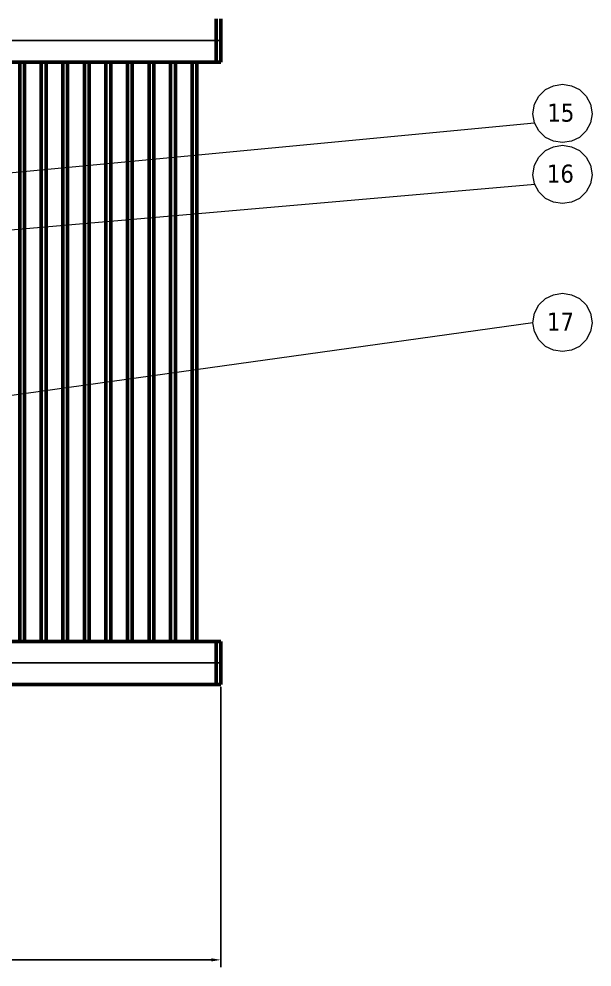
# Model space of a CAD drawing. Header units: millimetres. Extents: x 3151 to 13728, y 2378 to 9705.
# Drawn here: x 9710 to 10906, y 6109 to 8090 of the extents above; entities that cross this region are included whole.
import ezdxf

# ---------------------------------------------------------------- set-up
doc = ezdxf.new("R2010")
doc.units = ezdxf.units.MM
doc.linetypes.add('CENTER', pattern=[50.8, 31.75, -6.35, 6.35, -6.35])
for name, color, linetype, lineweight in [('1', 4, 'Continuous', 53), ('标注、文本', 3, 'Continuous', 18), ('铁心', 3, 'Continuous', 0)]:
    doc.layers.add(name, color=color, linetype=linetype, lineweight=lineweight)
doc.layers.add('3中心线层', color=1, linetype='CENTER')
doc.styles.get("Standard").update_dxf_attribs({"font": 'arial.ttf'})
doc.styles.add('Tahoma$001', font='tahoma.ttf', dxfattribs={"height": 2.159784})
doc.dimstyles.new('1-15', dxfattribs={"dimscale": 10, "dimtxt": 3.5, "dimasz": 2, "dimexe": 1.5, "dimexo": 0.5, "dimgap": 0.5, "dimtad": 1, "dimtoh": 1, "dimdec": 1, "dimdsep": 46, "dimtxsty": 'Standard', "dimcen": 2.5, "dimclrd": 3, "dimclre": 3, "dimclrt": 3, "dimadec": 0, "dimazin": 2, "dimtfac": 1, "dimtdec": 1, "dimtmove": 0, "dimatfit": 2, "dimfxl": 1, "dimarcsym": 0})

# ---------------------------------------------------------------- blocks, each defined once
blk = doc.blocks.new('*D80')
at = {"layer": 'Defpoints', "color": 0, "transparency": 16777216}
for p in [(10131.6, 6699.5), (7930.6, 6536.5), (10131.6, 6124.4)]:
    blk.add_point(p, dxfattribs=at)
at = {"layer": '标注、文本', "color": 3, "lineweight": -2, "transparency": 16777216}
for p, q in [((10131.6, 6694.5), (10131.6, 6109.4)), ((7930.6, 6531.5), (7930.6, 6109.4)), ((7950.6, 6124.4), (10111.6, 6124.4))]:
    blk.add_line(p, q, dxfattribs=at)
at = {"layer": '标注、文本', "color": 3, "transparency": 16777216}
for points in [[(7950.6, 6127.7), (7950.6, 6121.1), (7930.6, 6124.4)], [(10111.6, 6127.7), (10111.6, 6121.1), (10131.6, 6124.4)]]:
    blk.add_solid(points, dxfattribs=at)
at = {"layer": '标注、文本', "color": 3, "transparency": 16777216, "insert": (9031.1, 6147.3), "char_height": 35, "attachment_point": 5}
blk.add_mtext('2201', dxfattribs=at)

msp = doc.modelspace()

# ---------------------------------------------------------------- linework, layer by layer
at = {"layer": '1', "ltscale": 4}
for p, q in [((10121.577, 7999.5), (10121.577, 8089.5)), ((10131.577, 7999.5), (10131.577, 8089.5)), ((9351.596, 7999.5), (10131.577, 7999.5)), ((9351.596, 6789.5), (10131.577, 6789.5)), ((10121.577, 6789.5), (10121.577, 6699.5)), ((10131.577, 6789.5), (10131.577, 6699.5)), ((9351.596, 6699.5), (10131.577, 6699.5))]:
    msp.add_line(p, q, dxfattribs=at)
at = {"layer": '1'}
for p, q in [((9711.575, 7999.5), (9711.575, 6789.5)), ((9721.575, 7999.5), (9721.575, 6789.5)), ((9756.575, 7999.5), (9756.575, 6789.5)), ((9766.575, 7999.5), (9766.575, 6789.5)), ((9801.575, 7999.5), (9801.575, 6789.5)), ((9811.575, 7999.5), (9811.575, 6789.5)), ((9846.575, 7999.5), (9846.575, 6789.5)), ((9856.575, 7999.5), (9856.575, 6789.5)), ((9891.575, 7999.5), (9891.575, 6789.5)), ((9901.575, 7999.5), (9901.575, 6789.5)), ((9936.575, 7999.5), (9936.575, 6789.5)), ((9946.575, 7999.5), (9946.575, 6789.5)), ((9981.575, 7999.5), (9981.575, 6789.5)), ((9991.575, 7999.5), (9991.575, 6789.5)), ((10026.575, 7999.5), (10026.575, 6789.5)), ((10036.575, 7999.5), (10036.575, 6789.5)), ((10071.575, 7999.5), (10071.575, 6789.5)), ((10081.575, 7999.5), (10081.575, 6789.5))]:
    msp.add_line(p, q, dxfattribs=at)
at = {"layer": '3中心线层', "ltscale": 40}
for p, q in [((10131.577, 8044.5), (9351.596, 8044.5)), ((9351.596, 6744.5), (10131.577, 6744.5))]:
    msp.add_line(p, q, dxfattribs=at)
at = {"layer": '标注、文本'}
msp.add_line((10782.797, 7455.089), (9228.633, 7237.86), dxfattribs=at)
at = {"layer": '铁心'}
for points in [[(10782.797, 7891.457), (10786.11, 7911.335), (10795.145, 7928.503), (10809, 7942.358), (10826.168, 7949.887), (10844.54, 7953.2), (10863.214, 7949.887), (10880.08, 7942.358), (10893.935, 7928.503), (10903.272, 7911.335), (10906.284, 7891.457), (10903.272, 7872.783), (10893.935, 7855.917), (10880.08, 7842.062), (10863.214, 7834.231), (10844.54, 7831.219), (10826.168, 7834.231), (10809, 7842.062), (10795.145, 7855.917), (10786.11, 7872.783)], [(10782.797, 7764.145), (10786.11, 7784.023), (10795.145, 7801.191), (10809, 7815.046), (10826.168, 7822.575), (10844.54, 7825.888), (10863.214, 7822.575), (10880.08, 7815.046), (10893.935, 7801.191), (10903.272, 7784.023), (10906.284, 7764.145), (10903.272, 7745.471), (10893.935, 7728.605), (10880.08, 7714.75), (10863.214, 7706.919), (10844.54, 7703.907), (10826.168, 7706.919), (10809, 7714.75), (10795.145, 7728.605), (10786.11, 7745.471)], [(10782.797, 7455.089), (10786.11, 7474.968), (10795.145, 7492.135), (10809, 7505.99), (10826.168, 7513.52), (10844.54, 7516.833), (10863.214, 7513.52), (10880.08, 7505.99), (10893.935, 7492.135), (10903.272, 7474.968), (10906.284, 7455.089), (10903.272, 7436.415), (10893.935, 7419.549), (10880.08, 7405.694), (10863.214, 7397.863), (10844.54, 7394.852), (10826.168, 7397.863), (10809, 7405.694), (10795.145, 7419.549), (10786.11, 7436.415)]]:
    msp.add_lwpolyline(points, close=True, dxfattribs=at)
for points in [[(9155.096, 7717.249), (10786.11, 7872.783), (10786.11, 7872.783)], [(9204.19, 7606.793), (10786.617, 7744.524), (10786.617, 7744.524)]]:
    msp.add_lwpolyline(points, dxfattribs=at)

# ---------------------------------------------------------------- texts
at = {"layer": '铁心', "style": 'Tahoma$001'}
for s, p in [('15', (10812.984, 7875.035)), ('16', (10811.974, 7747.723)), ('17', (10812.15, 7438.667))]:
    msp.add_text(s, height=37.5893, dxfattribs=at).set_placement(p)

# ---------------------------------------------------------------- dimensions: what is measured, and where the dimension line sits
at = {"layer": '标注、文本'}
dim = msp.add_linear_dim(base=(10131.577, 6124.391), p1=(7930.596, 6536.453), p2=(10131.577, 6699.5), angle=180, dimstyle='1-15', dxfattribs=at)
dim.commit()
dim.dimension.update_dxf_attribs({"geometry": '*D80', "text_midpoint": (9031.087, 6147.261)})

doc.saveas('drawing.dxf')
